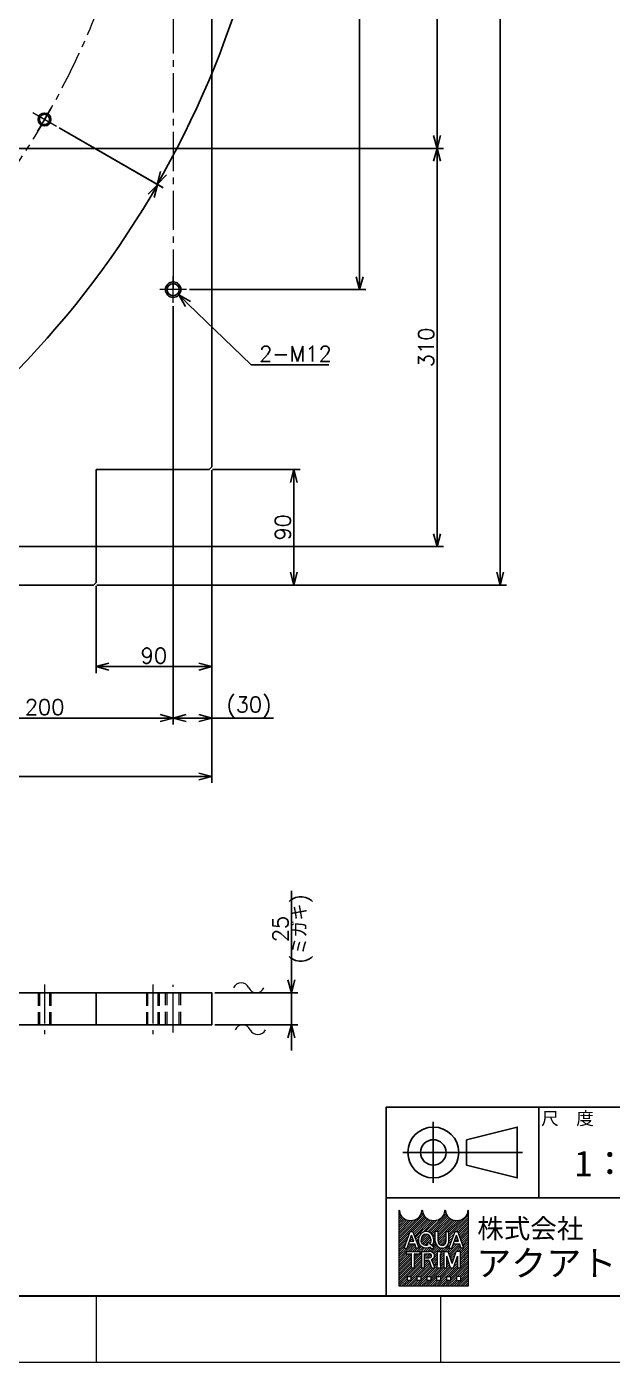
# Model space of a CAD drawing. Header units: millimetres. Extents: x 0 to 3313, y -19 to 2332.
# Drawn here: x 2189 to 2645, y 0 to 1040 of the extents above; entities that cross this region are included whole.
import ezdxf
from ezdxf.enums import TextEntityAlignment as Align

# ---------------------------------------------------------------- set-up
doc = ezdxf.new("R2010")
doc.units = ezdxf.units.MM
doc.header["$LTSCALE"] = 1.6
doc.header["$PDMODE"] = 99
doc.header["$PDSIZE"] = 1
doc.linetypes.add('CENTER2', pattern=[28.575000000000003, 19.05, -3.175, 3.175, -3.175])
doc.linetypes.add('HIDDEN', pattern=[9.524999999999999, 6.35, -3.175])
for name, color, linetype, lineweight in [('04_HIDDEN', 2, 'HIDDEN', 13), ('05_CENTER', 4, 'CENTER2', 13), ('08_DIM', 3, 'Continuous', 13), ('90_FRAME', 5, 'Continuous', 35)]:
    doc.layers.add(name, color=color, linetype=linetype, lineweight=lineweight)
doc.layers.add('91_BLANK', color=5, linetype='Continuous', lineweight=0, plot=False)
doc.styles.add('KSS_TXT', font='txt.shx', dxfattribs={"bigfont": 'extfont2.shx'})
doc.styles.add('MS_G', font='MS Gothic.ttf')
doc.styles.add('表題用', font='MS PGothic.ttf')
doc.dimstyles.new('KSS_DIM', dxfattribs={"dimscale": 4, "dimtxt": 3, "dimasz": 2.5, "dimexe": 1.25, "dimexo": 0.625, "dimtad": 1, "dimdsep": 46, "dimtxsty": 'KSS_TXT', "dimblk": 'OPEN30', "dimcen": 0, "dimazin": 2, "dimtfac": 0.75, "dimtmove": 0, "dimatfit": 3, "dimldrblk": 'OPEN30', "dimfxl": 1.25, "dimtolj": 1, "dimarcsym": 0})
doc.dimstyles.new('KSS_DIM$3', dxfattribs={"dimscale": 4, "dimtxt": 3, "dimasz": 2.5, "dimexe": 1.25, "dimexo": 0.625, "dimtad": 1, "dimtih": 1, "dimtoh": 1, "dimdsep": 46, "dimtxsty": 'KSS_TXT', "dimblk": 'OPEN30', "dimcen": 0, "dimazin": 2, "dimtfac": 0.75, "dimtofl": 0, "dimtmove": 0, "dimatfit": 3, "dimldrblk": 'OPEN30', "dimfxl": 1.25, "dimtolj": 1, "dimarcsym": 0})

# ---------------------------------------------------------------- blocks, each defined once
blk = doc.blocks.new('M12Tz_1')
at = {"color": 0}
for radius in [6, 4.75]:
    blk.add_circle((-3.865352482534945e-12, 0), radius, dxfattribs=at)
at = {"layer": '05_CENTER'}
for p, q in [((10.33209148285709, 0), (-10.33209148286483, 0)), ((-3.865352482534945e-12, -10.3320914828609), (-3.865352482534945e-12, 10.3320914828609))]:
    blk.add_line(p, q, dxfattribs=at)
blk = doc.blocks.new('_Open30')
at = {"color": 0, "linetype": 'ByBlock', "lineweight": -2}
for p, q in [((-1, 0.26794919), (0, 0)), ((0, 0), (-1, -0.26794919)), ((0, 0), (-1, 0))]:
    blk.add_line(p, q, dxfattribs=at)
blk = doc.blocks.new('*D163')
at = {"layer": '08_DIM', "color": 0, "lineweight": -2, "transparency": 16777216}
for p, q in [((2301.328693496287, 1284.937942532832), (2394.317536430228, 1284.937942532832)), ((2214.493084201938, 960.8630367792058), (2295.023784460336, 914.368615306999))]:
    blk.add_line(p, q, dxfattribs=at)
blk.add_arc((1653.178881978465, 1284.937942532832), 736.1386544517626, 330.7783346211062, 359.221665378898, dxfattribs=at)
at = {"layer": 'Defpoints', "color": 0, "transparency": 16777216}
for p in [(2277.529070448616, 1284.937942532832), (2298.828693496287, 1284.937942532832), (2344.922943442067, 1033.16369442971), (2193.882006042159, 972.7628483030412), (2212.328020692477, 962.1130367792057)]:
    blk.add_point(p, dxfattribs=at)
at = {"layer": '08_DIM', "color": 0, "lineweight": -2, "transparency": 16777216, "xscale": 10, "yscale": 10, "zscale": 10}
for p, rotation in [((2389.317536430228, 1284.937942532832), 89.610832689449), ((2290.693657441414, 916.8686153069987), 240.3891673105553)]:
    blk.add_blockref('_Open30', p, dxfattribs=dict(at, rotation=rotation))
at = {"layer": '08_DIM', "color": 0, "transparency": 16777216, "insert": (2356.023850519657, 1096.61120080797), "char_height": 12, "attachment_point": 5, "rotation": 75.00000000000215, "style": 'KSS_TXT'}
blk.add_mtext('\\A1;30%%d', dxfattribs=at)
blk = doc.blocks.new('*D165')
at = {"layer": '08_DIM', "color": 0, "lineweight": -2, "transparency": 16777216}
for p, q in [((2214.493084201938, 960.8630367792058), (2295.446895424478, 914.1243320779544)), ((1977.253787724264, 723.6237402890779), (2023.992492421036, 642.6699290743846))]:
    blk.add_line(p, q, dxfattribs=at)
blk.add_arc((1653.178881948636, 1284.937942550055), 736.6272209442966, 300.7778183843536, 329.2221816156732, dxfattribs=at)
at = {"layer": 'Defpoints', "color": 0, "transparency": 16777216}
for p in [(2193.882006042159, 972.7628483030412), (2212.328020692477, 962.1130367792057), (1965.35397620042, 744.2348184488501), (1976.003787724263, 725.7888037985385), (2126.67373252962, 720.6487532956362)]:
    blk.add_point(p, dxfattribs=at)
at = {"layer": '08_DIM', "color": 0, "lineweight": -2, "transparency": 16777216, "xscale": 10, "yscale": 10, "zscale": 10}
for p, rotation in [((2291.116768405556, 916.624332077954), 59.61109080783869), ((2021.492492421034, 647.0000560933058), 210.388909192188)]:
    blk.add_blockref('_Open30', p, dxfattribs=dict(at, rotation=rotation))
at = {"layer": '08_DIM', "color": 0, "transparency": 16777216, "insert": (2168.042577444983, 770.0742470539471), "char_height": 12, "attachment_point": 5, "rotation": 45.000000000013365, "style": 'KSS_TXT'}
blk.add_mtext('\\A1;30%%d', dxfattribs=at)
blk = doc.blocks.new('*D166')
at = {"layer": '08_DIM', "color": 0, "lineweight": -2, "transparency": 16777216}
for p, q in [((2116.010973448568, 1624.937942544223), (2513.509458578976, 1624.937942544223)), ((2508.509458578976, 1614.937942544223), (2508.509458578976, 954.9379425228899)), ((2116.010973448568, 944.9379425228899), (2513.509458578976, 944.9379425228899))]:
    blk.add_line(p, q, dxfattribs=at)
at = {"layer": 'Defpoints', "color": 0, "transparency": 16777216}
for p in [(2113.510973448568, 1624.937942544223), (2113.510973448568, 944.9379425228899), (2508.509458578976, 944.9379425228899)]:
    blk.add_point(p, dxfattribs=at)
at = {"layer": '08_DIM', "color": 0, "lineweight": -2, "transparency": 16777216, "xscale": 10, "yscale": 10, "zscale": 10}
for p, rotation in [((2508.509458578976, 1624.937942544223), 90), ((2508.509458578976, 944.9379425228899), 270)]:
    blk.add_blockref('_Open30', p, dxfattribs=dict(at, rotation=rotation))
at = {"layer": '08_DIM', "color": 0, "transparency": 16777216, "insert": (2500.009458578976, 1284.937942533556), "char_height": 12, "attachment_point": 5, "rotation": 90, "style": 'KSS_TXT'}
blk.add_mtext('\\A1;680', dxfattribs=at)
blk = doc.blocks.new('*D167')
at = {"layer": '08_DIM', "color": 0, "lineweight": -2, "transparency": 16777216}
for p, q in [((2316.010973448335, 1734.937940542396), (2453.21150304665, 1734.937940542396)), ((2448.21150304665, 1724.937940542396), (2448.21150304665, 844.9379445408402)), ((2316.010973448335, 834.9379445408402), (2453.21150304665, 834.9379445408402))]:
    blk.add_line(p, q, dxfattribs=at)
at = {"layer": 'Defpoints', "color": 0, "transparency": 16777216}
for p in [(2313.510973448335, 1734.937940542396), (2313.510973448335, 834.9379445408402), (2448.21150304665, 834.9379445408402)]:
    blk.add_point(p, dxfattribs=at)
at = {"layer": '08_DIM', "color": 0, "lineweight": -2, "transparency": 16777216, "xscale": 10, "yscale": 10, "zscale": 10}
for p, rotation in [((2448.21150304665, 1734.937940542396), 90), ((2448.21150304665, 834.9379445408402), 270)]:
    blk.add_blockref('_Open30', p, dxfattribs=dict(at, rotation=rotation))
at = {"layer": '08_DIM', "color": 0, "transparency": 16777216, "insert": (2439.71150304665, 1284.937942541618), "char_height": 12, "attachment_point": 5, "rotation": 90, "style": 'KSS_TXT'}
blk.add_mtext('\\A1;900', dxfattribs=at)
blk = doc.blocks.new('*D169')
at = {"layer": '08_DIM', "color": 0, "lineweight": -2, "transparency": 16777216}
for p, q in [((2116.010973448335, 944.9379425228899), (2513.509458578976, 944.9379425228899)), ((2508.509458578976, 934.9379425228899), (2508.509458578976, 644.9379445408404)), ((2116.010973448335, 634.9379445408404), (2513.509458578976, 634.9379445408404))]:
    blk.add_line(p, q, dxfattribs=at)
at = {"layer": 'Defpoints', "color": 0, "transparency": 16777216}
for p in [(2113.510973448335, 944.9379425228899), (2113.510973448335, 634.9379445408404), (2508.509458578976, 634.9379445408404)]:
    blk.add_point(p, dxfattribs=at)
at = {"layer": '08_DIM', "color": 0, "lineweight": -2, "transparency": 16777216, "xscale": 10, "yscale": 10, "zscale": 10}
for p, rotation in [((2508.509458578976, 944.9379425228899), 90), ((2508.509458578976, 634.9379445408404), 270)]:
    blk.add_blockref('_Open30', p, dxfattribs=dict(at, rotation=rotation))
at = {"layer": '08_DIM', "color": 0, "transparency": 16777216, "insert": (2500.009458578976, 789.9379435318651), "char_height": 12, "attachment_point": 5, "rotation": 90, "style": 'KSS_TXT'}
blk.add_mtext('\\A1;310', dxfattribs=at)
blk = doc.blocks.new('*D170')
at = {"layer": '08_DIM', "color": 0, "lineweight": -2, "transparency": 16777216}
for p, q in [((2333.678881965518, 1964.937942539632), (2562.619114835703, 1964.937942539632)), ((2557.619114835703, 614.9379425396319), (2557.619114835703, 1954.937942539632)), ((2333.678881965518, 604.9379425396319), (2562.619114835703, 604.9379425396319))]:
    blk.add_line(p, q, dxfattribs=at)
at = {"layer": 'Defpoints', "color": 0, "transparency": 16777216}
for p in [(2331.178881965518, 1964.937942539632), (2557.619114835703, 1964.937942539632), (2331.178881965518, 604.9379425396319)]:
    blk.add_point(p, dxfattribs=at)
at = {"layer": '08_DIM', "color": 0, "lineweight": -2, "transparency": 16777216, "xscale": 10, "yscale": 10, "zscale": 10}
for p, rotation in [((2557.619114835703, 1964.937942539632), 90), ((2557.619114835703, 604.9379425396319), 270)]:
    blk.add_blockref('_Open30', p, dxfattribs=dict(at, rotation=rotation))
at = {"layer": '08_DIM', "color": 0, "transparency": 16777216, "insert": (2549.119114835703, 1284.937942539632), "char_height": 12, "attachment_point": 5, "rotation": 90, "style": 'KSS_TXT'}
blk.add_mtext('\\A1;1360', dxfattribs=at)
blk = doc.blocks.new('*D171')
at = {"layer": '08_DIM', "color": 0, "lineweight": -2, "transparency": 16777216}
for p, q in [((2333.178881965518, 694.4379425396319), (2333.178881965518, 536.535710334002)), ((2243.178881975522, 604.4379425396319), (2243.178881975522, 536.535710334002)), ((2253.178881975522, 541.535710334002), (2323.178881965518, 541.535710334002))]:
    blk.add_line(p, q, dxfattribs=at)
at = {"layer": 'Defpoints', "color": 0, "transparency": 16777216}
for p in [(2333.178881965518, 696.9379425396319), (2243.178881975522, 606.9379425396319), (2333.178881965518, 541.535710334002)]:
    blk.add_point(p, dxfattribs=at)
at = {"layer": '08_DIM', "color": 0, "lineweight": -2, "transparency": 16777216, "xscale": 10, "yscale": 10, "zscale": 10, "rotation": 180}
blk.add_blockref('_Open30', (2243.178881975522, 541.535710334002), dxfattribs=at)
at = {"layer": '08_DIM', "color": 0, "lineweight": -2, "transparency": 16777216, "xscale": 10, "yscale": 10, "zscale": 10}
blk.add_blockref('_Open30', (2333.178881965518, 541.535710334002), dxfattribs=at)
at = {"layer": '08_DIM', "color": 0, "transparency": 16777216, "insert": (2288.17888197052, 550.035710334002), "char_height": 12, "attachment_point": 5, "style": 'KSS_TXT'}
blk.add_mtext('\\A1;90', dxfattribs=at)
blk = doc.blocks.new('*D172')
at = {"layer": '08_DIM', "color": 0, "lineweight": -2, "transparency": 16777216}
for p, q in [((2333.178881965518, 694.4379425396319), (2333.178881965518, 450.9372799716912)), ((1063.178881975522, 604.4379425396319), (1063.178881975522, 450.9372799716912)), ((2323.178881965518, 455.9372799716912), (1073.178881975522, 455.9372799716912))]:
    blk.add_line(p, q, dxfattribs=at)
at = {"layer": 'Defpoints', "color": 0, "transparency": 16777216}
for p in [(2333.178881965518, 696.9379425396319), (1063.178881975522, 606.9379425396319), (1063.178881975522, 455.9372799716912)]:
    blk.add_point(p, dxfattribs=at)
at = {"layer": '08_DIM', "color": 0, "lineweight": -2, "transparency": 16777216, "xscale": 10, "yscale": 10, "zscale": 10, "rotation": 180}
blk.add_blockref('_Open30', (1063.178881975522, 455.9372799716912), dxfattribs=at)
at = {"layer": '08_DIM', "color": 0, "lineweight": -2, "transparency": 16777216, "xscale": 10, "yscale": 10, "zscale": 10}
blk.add_blockref('_Open30', (2333.178881965518, 455.9372799716912), dxfattribs=at)
at = {"layer": '08_DIM', "color": 0, "transparency": 16777216, "insert": (1698.17888197052, 464.4372799716912), "char_height": 12, "attachment_point": 5, "style": 'KSS_TXT'}
blk.add_mtext('\\A1;1270', dxfattribs=at)
blk = doc.blocks.new('*D174')
at = {"layer": '08_DIM', "color": 0, "lineweight": -2, "transparency": 16777216}
for p, q in [((2333.678881965518, 694.9379425396319), (2402.068950644794, 694.9379425396319)), ((2397.068950644794, 684.9379425396319), (2397.068950644794, 614.9379425396319)), ((2243.678881975522, 604.9379425396319), (2402.068950644794, 604.9379425396319))]:
    blk.add_line(p, q, dxfattribs=at)
at = {"layer": 'Defpoints', "color": 0, "transparency": 16777216}
for p in [(2331.178881965518, 694.9379425396319), (2241.178881975522, 604.9379425396319), (2397.068950644794, 604.9379425396319)]:
    blk.add_point(p, dxfattribs=at)
at = {"layer": '08_DIM', "color": 0, "lineweight": -2, "transparency": 16777216, "xscale": 10, "yscale": 10, "zscale": 10}
for p, rotation in [((2397.068950644794, 694.9379425396319), 90), ((2397.068950644794, 604.9379425396319), 270)]:
    blk.add_blockref('_Open30', p, dxfattribs=dict(at, rotation=rotation))
at = {"layer": '08_DIM', "color": 0, "transparency": 16777216, "insert": (2388.568950644794, 649.9379425396319), "char_height": 12, "attachment_point": 5, "rotation": 90, "style": 'KSS_TXT'}
blk.add_mtext('\\A1;90', dxfattribs=at)
blk = doc.blocks.new('*D177')
at = {"layer": '08_DIM', "color": 0, "lineweight": -2, "transparency": 16777216}
for p, q in [((2303.178881965474, 822.1058530579794), (2303.178881965474, 496.493930181693)), ((2103.178881965474, 622.1058530579794), (2103.178881965474, 496.493930181693)), ((2113.178881965474, 501.493930181693), (2293.178881965474, 501.493930181693))]:
    blk.add_line(p, q, dxfattribs=at)
at = {"layer": 'Defpoints', "color": 0, "transparency": 16777216}
for p in [(2303.178881965474, 824.6058530579794), (2103.178881965474, 624.6058530579794), (2303.178881965474, 501.493930181693)]:
    blk.add_point(p, dxfattribs=at)
at = {"layer": '08_DIM', "color": 0, "lineweight": -2, "transparency": 16777216, "xscale": 10, "yscale": 10, "zscale": 10, "rotation": 180}
blk.add_blockref('_Open30', (2103.178881965474, 501.493930181693), dxfattribs=at)
at = {"layer": '08_DIM', "color": 0, "lineweight": -2, "transparency": 16777216, "xscale": 10, "yscale": 10, "zscale": 10}
blk.add_blockref('_Open30', (2303.178881965474, 501.493930181693), dxfattribs=at)
at = {"layer": '08_DIM', "color": 0, "transparency": 16777216, "insert": (2203.178881965474, 509.993930181693), "char_height": 12, "attachment_point": 5, "style": 'KSS_TXT'}
blk.add_mtext('\\A1;200', dxfattribs=at)
blk = doc.blocks.new('*D178')
at = {"layer": '08_DIM', "color": 0, "lineweight": -2, "transparency": 16777216}
for p, q in [((2303.178881965474, 822.1058530579794), (2303.178881965474, 496.493930181693)), ((2333.178881965518, 694.4379425396319), (2333.178881965518, 496.493930181693)), ((2313.178881965474, 501.493930181693), (2323.178881965518, 501.493930181693)), ((2333.178881965518, 501.493930181693), (2381.178881965518, 501.493930181693))]:
    blk.add_line(p, q, dxfattribs=at)
at = {"layer": 'Defpoints', "color": 0, "transparency": 16777216}
for p in [(2303.178881965474, 824.6058530579794), (2333.178881965518, 696.9379425396319), (2333.178881965518, 501.493930181693)]:
    blk.add_point(p, dxfattribs=at)
at = {"layer": '08_DIM', "color": 0, "lineweight": -2, "transparency": 16777216, "xscale": 10, "yscale": 10, "zscale": 10, "rotation": 180}
blk.add_blockref('_Open30', (2303.178881965474, 501.493930181693), dxfattribs=at)
at = {"layer": '08_DIM', "color": 0, "lineweight": -2, "transparency": 16777216, "xscale": 10, "yscale": 10, "zscale": 10}
blk.add_blockref('_Open30', (2333.178881965518, 501.493930181693), dxfattribs=at)
at = {"layer": '08_DIM', "color": 0, "transparency": 16777216, "insert": (2362.178881965518, 509.993930181693), "char_height": 12, "attachment_point": 5, "style": 'KSS_TXT'}
blk.add_mtext('\\A1;(30)', dxfattribs=at)
blk = doc.blocks.new('*D189')
at = {"layer": '08_DIM', "color": 0, "lineweight": -2, "transparency": 16777216}
for p, q in [((2363.830307186182, 776.5153475383298), (2314.702341999366, 823.8379504486204)), ((2424.330307186186, 776.5153475383298), (2363.830307186182, 776.5153475383298))]:
    blk.add_line(p, q, dxfattribs=at)
at = {"layer": 'Defpoints', "color": 0, "transparency": 16777216}
for p in [(2298.857584452765, 839.1004423254226), (2307.500179478184, 830.7754467562578)]:
    blk.add_point(p, dxfattribs=at)
at = {"layer": '08_DIM', "color": 0, "lineweight": -2, "transparency": 16777216, "xscale": 10, "yscale": 10, "zscale": 10, "rotation": 136.0723374990638}
blk.add_blockref('_Open30', (2307.500179478184, 830.7754467562578), dxfattribs=at)
at = {"layer": '08_DIM', "color": 0, "transparency": 16777216, "insert": (2398.330307186186, 785.0153475383298), "char_height": 12, "attachment_point": 5, "style": 'KSS_TXT'}
blk.add_mtext('\\A1;2-M12', dxfattribs=at)
blk = doc.blocks.new('*D195')
at = {"layer": '08_DIM', "color": 0, "lineweight": -2, "transparency": 16777216}
for p, q in [((2395.135270411731, 297.6796288237101), (2395.135270411731, 366.8796288237099)), ((2335.678881965725, 287.6796288237101), (2400.135270411731, 287.6796288237101)), ((2395.135270411731, 262.6796288237101), (2395.135270411731, 287.6796288237101)), ((2335.678881965725, 262.6796288237101), (2400.135270411731, 262.6796288237101)), ((2395.135270411731, 252.6796288237101), (2395.135270411731, 242.6796288237101))]:
    blk.add_line(p, q, dxfattribs=at)
at = {"layer": 'Defpoints', "color": 0, "transparency": 16777216}
for p in [(2333.178881965725, 287.6796288237101), (2395.135270411731, 287.6796288237101), (2333.178881965725, 262.6796288237101)]:
    blk.add_point(p, dxfattribs=at)
at = {"layer": '08_DIM', "color": 0, "lineweight": -2, "transparency": 16777216, "xscale": 10, "yscale": 10, "zscale": 10}
for p, rotation in [((2395.135270411731, 287.6796288237101), 270), ((2395.135270411731, 262.6796288237101), 90)]:
    blk.add_blockref('_Open30', p, dxfattribs=dict(at, rotation=rotation))
at = {"layer": '08_DIM', "color": 0, "transparency": 16777216, "char_height": 12, "attachment_point": 5, "rotation": 90, "style": 'KSS_TXT'}
for s, insert in [('\\A1;(ミガキ)', (2403.635270411731, 337.27962882371)), ('\\A1;25', (2386.626937078398, 337.27962882371))]:
    blk.add_mtext(s, dxfattribs=dict(at, insert=insert))
blk = doc.blocks.new('p1ba05')
for centre, start, end in [((-2.953558874599082, 0.2854771617432377), 24.22763733453314, 155.5757785718213), ((0, 1.620669598395743), 204.2276373345332, 335.5757785718214)]:
    blk.add_arc(centre, 1.620669598395854, start, end)

msp = doc.modelspace()

# ---------------------------------------------------------------- hatches: boundary and pattern name
at = {"layer": '90_FRAME', "lineweight": 5}
h = msp.add_hatch(dxfattribs=at)
h.set_pattern_fill('_USER', color=4, scale=1.2, angle=45, pattern_type=0)
h.set_pattern_definition([(45, (2.428014568067738e-06, 3.380257567187072e-07), (-0.8485281374238569, 0.848528137423857), [])])
edge = h.paths.add_edge_path()
edge.add_arc((2532.784011563459, 118.0443029261328), 0.2561589359989652, 90, 180)
edge.add_ellipse((2523.818448803494, 118.0443029261328), major_axis=(-8.709403823964816, 0), ratio=0.8823529411764706, start_angle=360, end_angle=540, ccw=False)
edge.add_arc((2514.85288604353, 118.0443029261328), 0.2561589359989652, 3.187317984128255, 180.0000000000261)
edge.add_ellipse((2505.887323283566, 118.0443029261328), major_axis=(-8.709403823964816, 0), ratio=0.8823529411764706, start_angle=360, end_angle=540, ccw=False)
edge.add_arc((2496.921760523602, 118.0443029261328), 0.2561589359989652, 3.187317984128255, 180)
edge.add_ellipse((2487.956197763638, 118.0443029261328), major_axis=(-8.709403823964816, 0), ratio=0.8823529411764706, start_angle=360, end_angle=540, ccw=False)
edge.add_arc((2478.990635003674, 118.0443029261328), 0.2561589359989652, 3.187317984128255, 90)
edge.add_line((2478.990635003674, 118.3004618621339), (2478.990635003674, 59.12774764637243))
edge.add_line((2478.990635003674, 59.12774764637061), (2532.784011563457, 59.12774764637061))
edge.add_line((2532.784011563459, 59.12774764637061), (2532.784011563459, 118.3004618621303))
h.paths.add_polyline_path([(2487.66487877106, 101.6977199126409), (2489.788746144333, 101.6977199126409), (2494.618467985672, 88.95125125733057), (2494.618467985672, 88.88977311269218), (2492.31913091058, 88.88977311269218), (2491.116768427358, 92.26639753210247), (2486.388088275232, 92.26639753210247), (2487.081315743436, 94.2132054456938), (2490.423540959158, 94.2132054456938), (2488.726812457696, 98.97817023052949), (2485.134494004816, 88.88977311269218), (2482.835156929721, 88.88977311269218), (2482.835156929721, 88.95125125733057)], flags=16)
edge = h.paths.add_edge_path(flags=16)
edge.add_ellipse((2499.963838488116, 96.06222332066272), major_axis=(-5.8916555279762, 0), ratio=0.9565217391304346, start_angle=180, end_angle=360, ccw=False)
edge.add_line((2505.855494016092, 96.06222332066272), (2505.855494016092, 94.52526970466852))
edge.add_ellipse((2499.963838488116, 94.52526970466852), major_axis=(-5.8916555279762, 0), ratio=0.9565217391304346, start_angle=142.1052553177129, end_angle=180, ccw=False)
edge.add_line((2504.613182037477, 91.06387544701602), (2502.962457058112, 92.42409125054064))
edge.add_ellipse((2499.963838488116, 94.67598871228392), major_axis=(3.75679118758396, 0), ratio=0.9950358206786509, start_angle=-37.0427632869818, end_angle=0)
edge.add_line((2503.720624959607, 94.67584359503917), (2503.720624959607, 95.91150431304732))
edge.add_ellipse((2499.963838488116, 95.91150431304732), major_axis=(3.75678647149081, 0), ratio=0.9947182625257321, start_angle=360, end_angle=540)
edge.add_line((2496.207052016625, 95.91150431304732), (2496.207052016625, 94.6758569709159))
edge.add_ellipse((2499.963838488116, 94.67598871228392), major_axis=(3.75679118758396, 0), ratio=0.9950358206786509, start_angle=-180, end_angle=-65.75794872216291)
edge.add_line((2501.506348242825, 91.26747993830713), (2500.4603937385, 92.28544412584733))
edge.add_line((2500.460393738498, 92.28544412584552), (2501.595038929112, 93.49027929634349))
edge.add_line((2501.595038929112, 93.4902792963453), (2506.339262864996, 89.58098583213132))
edge.add_line((2506.339262864994, 89.5809858321295), (2504.856736798023, 88.00674962027688))
edge.add_line((2504.856736798026, 88.0067496202787), (2503.07578545746, 89.74004172519153))
edge.add_ellipse((2499.963838488116, 94.52526970466852), major_axis=(-5.8916555279762, 0), ratio=0.9565217391304346, start_angle=0, end_angle=121.88362473889401, ccw=False)
edge.add_line((2494.07218296014, 94.52526970466852), (2494.07218296014, 96.06222332066272))
h.paths.add_polyline_path([(2494.999432772534, 86.32818375270244), (2494.999432772534, 84.5350712007089), (2491.157048732549, 84.5350712007089, 0.4142135623730951), (2490.900889796548, 84.27891226470956), (2490.900889796548, 73.52023695275375), (2488.59545937256, 73.52023695275375), (2488.59545937256, 84.27891226470956, 0.4142135623730951), (2488.339300436562, 84.5350712007089), (2484.496916396577, 84.5350712007089), (2484.496916396577, 86.32818375270244)], flags=16)
edge = h.paths.add_edge_path(flags=16)
edge.add_line((2496.459497088164, 86.32818375270244), (2502.35115261614, 86.32818375270244))
edge.add_ellipse((2502.351152616136, 82.95894590900161), major_axis=(-4.134945875879031, 7.595772347314229e-16), ratio=0.8148203011203055, start_angle=111.38697473498539, end_angle=270, ccw=False)
edge.add_arc((2502.985257251928, 78.39289031076214), 1.674818033710892, 22.272952259934925, 58.5531130129101, ccw=False)
edge.add_line((2504.535115011853, 79.02767875586642), (2506.742257428013, 73.62270052715348))
edge.add_line((2506.742257428015, 73.62270052715348), (2506.742257428015, 73.52023695275375))
edge.add_line((2506.742257428015, 73.52023695275375), (2504.257515748826, 73.52023695275375))
edge.add_line((2504.257515748826, 73.52023695275375), (2502.307650511496, 78.94771842802538))
edge.add_arc((2501.357145190688, 78.56507232130707), 1.02463574399587, 21.92829786654815, 90)
edge.add_line((2501.357145190688, 79.58970806530078), (2498.841775192951, 79.58970806530078))
edge.add_line((2498.84177519295, 79.58970806530078), (2498.84177519295, 81.38282061729433))
edge.add_line((2498.84177519295, 81.38282061729433), (2502.658543339333, 81.38282061729433))
edge.add_arc((2502.603584884776, 82.95894590900161), 1.577083183248922, 271.9970571044071, 448.0029428955929)
edge.add_line((2502.658543339339, 84.5350712007089), (2498.764927512154, 84.5350712007089))
edge.add_line((2498.764927512153, 84.5350712007089), (2498.764927512153, 73.52023695275375))
edge.add_line((2498.764927512153, 73.52023695275375), (2496.459497088162, 73.52023695275375))
edge.add_line((2496.459497088164, 73.52023695275375), (2496.459497088164, 86.32818375270244))
h.paths.add_polyline_path([(2507.039615355666, 101.6977199126409), (2509.345045779658, 101.6977199126409), (2509.345045779658, 94.52526970466852, 0.175030561155744), (2510.36206541662, 91.58973104410461, 0.2571496110314638), (2514.475840606674, 91.58973104410461, 0.1750305611562702), (2515.492860243632, 94.52526970467761), (2515.492860243632, 101.6977199126409), (2517.798290667624, 101.6977199126409), (2517.798290667624, 94.06187212229952, -0.3793912406243967), (2512.803191415643, 88.88977311269218), (2512.034714607643, 88.88977311269218, -0.3793912406243716), (2507.039615355666, 94.06187212229952)], flags=16)
h.paths.add_polyline_path([(2508.684833381887, 86.32818375270244), (2511.502581677878, 86.32818375270244), (2511.502581677878, 84.5350712007089, 0.4142135623730951), (2511.24642274188, 84.27891226470956), (2511.24642274188, 75.56950844074481, 0.4142135623730951), (2511.502581677878, 75.3133495047473), (2511.502581677878, 73.52023695275375), (2508.684833381887, 73.52023695275375), (2508.684833381887, 75.3133495047473, 0.4142135623730951), (2508.940992317888, 75.56950844074481), (2508.940992317888, 84.27891226470956, 0.4142135623730951), (2508.684833381887, 84.5350712007089)], flags=16)
h.paths.add_polyline_path([(2513.810508226824, 86.32818375270244), (2517.155838741566, 86.32818375270244), (2520.214481626799, 77.0259742398407), (2523.273124512032, 86.32818375270244), (2526.620577930842, 86.32818375270244), (2526.620577930842, 73.52023695275375), (2524.315147506853, 73.52023695275375), (2524.315147506853, 82.48579971271784), (2521.367196838795, 73.52023695275375), (2519.061766414806, 73.52023695275375), (2516.113815746744, 82.48579971271784), (2516.115938650817, 73.52023695275375), (2513.810508226824, 73.52023695275375)], flags=16)
h.paths.add_polyline_path([(2522.498218294798, 101.6977199126409), (2524.622085668072, 101.6977199126409), (2529.451807509411, 88.95125125733057), (2529.451807509411, 88.88977311269218), (2527.152470434315, 88.88977311269218), (2525.950107951097, 92.26639753210247), (2521.221427798971, 92.26639753210247), (2521.914655267171, 94.2132054456938), (2525.256880482897, 94.2132054456938), (2523.560151981435, 98.97817023052949), (2519.967833528551, 88.88977311269218), (2517.668496453456, 88.88977311269218), (2517.668496453456, 88.95125125733057)], flags=16)
h.paths.add_polyline_path([(2485.138449467651, 66.81251572633983), (2488.212356699636, 66.81251572633983), (2488.212356699636, 63.73860849435323), (2485.138449467651, 63.73860849435323)], flags=16)
h.paths.add_polyline_path([(2492.82321754762, 66.81251572633983), (2495.897124779605, 66.81251572633983), (2495.897124779605, 63.73860849435323), (2492.82321754762, 63.73860849435323)], flags=16)
h.paths.add_polyline_path([(2500.507985627589, 66.81251572633983), (2503.581892859574, 66.81251572633983), (2503.581892859574, 63.73860849435323), (2500.507985627589, 63.73860849435323)], flags=16)
h.paths.add_polyline_path([(2508.192753707558, 66.81251572633983), (2511.266660939543, 66.81251572633983), (2511.266660939543, 63.73860849435323), (2508.192753707558, 63.73860849435323)], flags=16)
h.paths.add_polyline_path([(2515.877521787528, 66.81251572633983), (2518.951429019512, 66.81251572633983), (2518.951429019512, 63.73860849435323), (2515.877521787528, 63.73860849435323)], flags=16)
h.paths.add_polyline_path([(2523.562289867497, 66.81251572633983), (2526.636197099482, 66.81251572633983), (2526.636197099482, 63.73860849435323), (2523.562289867497, 63.73860849435323)], flags=16)

# ---------------------------------------------------------------- linework, layer by layer
at = {"color": 0}
msp.add_line((2243.178881975522, 262.6796288237101), (2243.178881975522, 287.6796288331907), dxfattribs=at)
for points in [[(2243.178881975522, 1874.937942543605), (2331.178881965518, 1874.937942543605), (2333.178881965518, 1872.937942543605), (2333.178881965518, 696.9379425396319), (2331.178881965518, 694.9379425396319), (2243.178881975522, 694.9379425396319)], [(2243.178881975522, 694.9379425396319), (2243.178881975522, 606.9379425396319), (2241.178881975522, 604.9379425396319), (1065.178881975522, 604.9379425396319), (1063.178881975522, 606.9379425396319), (1063.178881975522, 978.1399633844694)]]:
    msp.add_lwpolyline(points, dxfattribs=at)
msp.add_lwpolyline([(1063.178881975522, 262.6796288237101), (2333.178881965725, 262.6796288237101), (2333.178881965725, 287.6796288237101), (1063.178881975522, 287.6796288237101)], close=True, dxfattribs=at)
for radius in [5, 4]:
    msp.add_circle((2203.105013367318, 967.4379425411234), radius, dxfattribs=at)
at = {"layer": '04_HIDDEN', "color": 9}
for p, q in [((2198.105013368115, 287.6796288197556), (2198.105013368115, 262.6796288237101)), ((2199.105013368115, 287.6796288197556), (2199.105013368115, 262.6796288237101)), ((2207.105013368118, 287.6796288197556), (2207.105013368118, 262.6796288237101)), ((2208.105013368118, 287.6796288197556), (2208.105013368118, 262.6796288237101)), ((2282.34559111186, 287.6796288197556), (2282.34559111186, 262.6796288237101)), ((2283.34559111186, 287.6796288197556), (2283.34559111186, 262.6796288237101)), ((2291.345591111864, 287.6796288197556), (2291.345591111864, 262.6796288237101)), ((2292.345591111864, 287.6796288197556), (2292.345591111864, 262.6796288237101))]:
    msp.add_line(p, q, dxfattribs=at)
at = {"layer": '04_HIDDEN'}
for p, q in [((2297.178881965474, 262.6796288237101), (2297.178881965474, 287.6796288331907)), ((2298.42888196547, 262.6796288237101), (2298.428881965485, 287.6796288331907)), ((2307.928881965481, 262.6796288237101), (2307.928881965481, 287.6796288331907)), ((2309.17888196547, 262.6796288237101), (2309.17888196547, 287.6796288331907))]:
    msp.add_line(p, q, dxfattribs=at)
at = {"layer": '05_CENTER'}
for p, q in [((2303.178881965474, 1734.937940542396), (2303.178881965474, 834.9379445408404)), ((2193.882006042159, 972.7628483030412), (2212.328020692477, 962.1130367792057)), ((2303.178881965474, 256.5952745044387), (2303.178881965474, 293.8189536766486))]:
    msp.add_line(p, q, dxfattribs=at)
at = {"layer": '05_CENTER', "color": 9}
for p, q in [((2203.105013367318, 294.0756284121608), (2203.105013367318, 255.4493797644691)), ((2287.345591111063, 294.0756284121608), (2287.345591111063, 255.4493797644691))]:
    msp.add_line(p, q, dxfattribs=at)
at = {"layer": '05_CENTER'}
msp.add_circle((1653.178881977119, 1284.937942534488), 634.9999999914313, dxfattribs=at)
msp.add_arc((1653.178881965725, 1284.937942529657), 634.9999999929454, 329.039060780988, 330.9609392204613, dxfattribs=at)
at = {"layer": '90_FRAME', "color": 0, "lineweight": 25}
for p, q in [((2587.755724910732, 127.9873387531256), (2587.755724910732, 198.7016244671281)), ((2505.585724911065, 139.5844816102249), (2505.585724911065, 187.1044816100325)), ((2481.825724911161, 163.3444816101251), (2574.885724910784, 163.3444816101251)), ((2793.384296338414, 127.9873387531256), (2468.955724911213, 127.9873387531256))]:
    msp.add_line(p, q, dxfattribs=at)
at = {"layer": '90_FRAME', "color": 4, "lineweight": 5}
for p, q in [((2478.990635003674, 59.12774764637061), (2478.990635003674, 118.3004618621339)), ((2532.784011563459, 118.3004618621339), (2532.784011563459, 59.12774764637061)), ((2482.835156929721, 88.95125125733057), (2487.66487877106, 101.6977199126409)), ((2485.134494004816, 88.88977311269218), (2488.726812457696, 98.97817023052949)), ((2486.388088275232, 92.26639753210247), (2487.081315743436, 94.2132054456938)), ((2487.081315743436, 94.2132054456938), (2490.423540959158, 94.2132054456938)), ((2487.66487877106, 101.6977199126409), (2489.788746144333, 101.6977199126409)), ((2490.423540959158, 94.2132054456938), (2488.726812457696, 98.97817023052949)), ((2494.618467985672, 88.95125125733057), (2489.788746144333, 101.6977199126409)), ((2494.07218296014, 96.06222332066272), (2494.07218296014, 94.52526970466852)), ((2496.207052016625, 95.91150431304732), (2496.207052016625, 94.68194142025231)), ((2503.720624959607, 95.91150431304732), (2503.720624959607, 94.68194142025231)), ((2505.855494016092, 96.06222332066272), (2505.855494016092, 94.52526970466852)), ((2507.039615355666, 94.06187212229952), (2507.039615355666, 101.6977199126409)), ((2509.345045779658, 101.6977199126409), (2507.039615355666, 101.6977199126409)), ((2509.345045779658, 94.52526970466852), (2509.345045779658, 101.6977199126409)), ((2515.492860243632, 94.52526970466852), (2515.492860243632, 101.6977199126409)), ((2515.492860243632, 101.6977199126409), (2517.798290667624, 101.6977199126409)), ((2517.668496453456, 88.95125125733057), (2522.498218294798, 101.6977199126409)), ((2517.798290667624, 94.06187212229952), (2517.798290667624, 101.6977199126409)), ((2519.967833528551, 88.88977311269218), (2523.560151981435, 98.97817023052949)), ((2521.221427798971, 92.26639753210247), (2521.914655267171, 94.2132054456938)), ((2521.914655267171, 94.2132054456938), (2525.256880482897, 94.2132054456938)), ((2522.498218294798, 101.6977199126409), (2524.622085668072, 101.6977199126409)), ((2525.256880482897, 94.2132054456938), (2523.560151981435, 98.97817023052949)), ((2529.451807509411, 88.95125125733057), (2524.622085668072, 101.6977199126409)), ((2482.835156929721, 88.88977311269218), (2482.835156929721, 88.95125125733057)), ((2482.835156929721, 88.95125125733057), (2482.835156929721, 88.95125125733057)), ((2482.835156929721, 88.88977311269218), (2482.835156929721, 88.95125125733057)), ((2482.835156929721, 88.88977311269218), (2485.134494004816, 88.88977311269218)), ((2484.496916396577, 86.32818375270244), (2494.999432772534, 86.32818375270244)), ((2484.496916396577, 86.32818375270244), (2484.496916396577, 84.5350712007089)), ((2484.496916396577, 84.5350712007089), (2488.339300436562, 84.5350712007089)), ((2486.388088275232, 92.26639753210247), (2491.116768427358, 92.26639753210247)), ((2488.59545937256, 73.52023695275375), (2488.59545937256, 84.27891226470956)), ((2490.900889796548, 73.52023695275375), (2490.900889796548, 84.27891226470956)), ((2492.31913091058, 88.88977311269218), (2491.116768427358, 92.26639753210247)), ((2491.157048732549, 84.5350712007089), (2494.999432772534, 84.5350712007089)), ((2494.618467985672, 88.88977311269218), (2492.31913091058, 88.88977311269218)), ((2494.618467985672, 88.88977311269218), (2494.618467985672, 88.95125125733057)), ((2494.999432772534, 86.32818375270244), (2494.999432772534, 84.5350712007089)), ((2496.459497088164, 86.32818375270244), (2496.459497088164, 73.52023695275375)), ((2496.459497088164, 86.32818375270244), (2502.351152616136, 86.32818375270244)), ((2498.764927512153, 73.52023695275375), (2498.764927512153, 84.5350712007089)), ((2498.764927512153, 84.5350712007089), (2502.658543339339, 84.5350712007089)), ((2500.460393738498, 92.28544412584552), (2501.595038929112, 93.4902792963453)), ((2500.460393738498, 92.28544412584552), (2501.506348242825, 91.26747993830713)), ((2501.595038929112, 93.4902792963453), (2506.339262864994, 89.5809858321295)), ((2502.962457058112, 92.42409125054064), (2504.613182037477, 91.06387544701602)), ((2503.07578545746, 89.74004172519153), (2504.856736798026, 88.0067496202787)), ((2504.856736798026, 88.0067496202787), (2506.339262864994, 89.5809858321295)), ((2508.684833381887, 86.32818375270244), (2511.502581677878, 86.32818375270244)), ((2508.684833381887, 86.32818375270244), (2508.684833381887, 84.5350712007089)), ((2508.940992317888, 75.56950844074481), (2508.940992317888, 84.27891226470956)), ((2511.24642274188, 75.56950844074481), (2511.24642274188, 84.27891226470956)), ((2511.502581677878, 86.32818375270244), (2511.502581677878, 84.5350712007089)), ((2512.803191415643, 88.88977311269218), (2512.034714607647, 88.88977311269218)), ((2513.810508226824, 86.32818375270244), (2513.810508226824, 73.52023695275375)), ((2513.810508226824, 86.32818375270244), (2517.155838741566, 86.32818375270244)), ((2520.214481626799, 77.0259742398407), (2517.155838741566, 86.32818375270244)), ((2517.668496453456, 88.88977311269218), (2517.668496453456, 88.95125125733057)), ((2517.668496453456, 88.95125125733057), (2517.668496453456, 88.95125125733057)), ((2517.668496453456, 88.88977311269218), (2517.668496453456, 88.95125125733057)), ((2517.668496453456, 88.88977311269218), (2519.967833528551, 88.88977311269218)), ((2520.214481626799, 77.0259742398407), (2523.273124512032, 86.32818375270244)), ((2521.221427798971, 92.26639753210247), (2525.950107951097, 92.26639753210247)), ((2526.620577930842, 86.32818375270244), (2523.273124512032, 86.32818375270244)), ((2527.152470434315, 88.88977311269218), (2525.950107951097, 92.26639753210247)), ((2526.620577930842, 73.52023695275375), (2526.620577930842, 86.32818375270244)), ((2529.451807509411, 88.88977311269218), (2527.152470434315, 88.88977311269218)), ((2529.451807509411, 88.88977311269218), (2529.451807509411, 88.95125125733057)), ((2488.59545937256, 73.52023695275375), (2490.900889796548, 73.52023695275375)), ((2496.459497088164, 73.52023695275375), (2498.764927512153, 73.52023695275375)), ((2498.84177519295, 79.58970806530078), (2498.84177519295, 81.38282061729433)), ((2498.84177519295, 81.38282061729433), (2502.658543339339, 81.38282061729433)), ((2498.84177519295, 79.58970806530078), (2501.357145190688, 79.58970806530078)), ((2502.307650511496, 78.94771842802538), (2504.257515748826, 73.52023695275375)), ((2504.257515748826, 73.52023695275375), (2506.742257428015, 73.52023695275375)), ((2504.535115011853, 79.02767875586824), (2506.742257428015, 73.62270052715348)), ((2506.742257428015, 73.62270052715348), (2506.742257428015, 73.52023695275375)), ((2508.684833381887, 73.52023695275375), (2508.684833381887, 75.3133495047473)), ((2508.684833381887, 73.52023695275375), (2511.502581677878, 73.52023695275375)), ((2511.502581677878, 73.52023695275375), (2511.502581677878, 75.3133495047473)), ((2513.810508226824, 73.52023695275375), (2516.115938650817, 73.52023695275375)), ((2516.115938650817, 73.52023695275375), (2516.113815746744, 82.48579971271784)), ((2519.061766414806, 73.52023695275375), (2516.113815746744, 82.48579971271784)), ((2519.061766414806, 73.52023695275375), (2521.367196838795, 73.52023695275375)), ((2521.367196838795, 73.52023695275375), (2524.315147506853, 82.48579971271784)), ((2524.315147506853, 82.48579971271784), (2524.315147506853, 73.52023695275375)), ((2524.315147506853, 73.52023695275375), (2526.620577930842, 73.52023695275375)), ((2485.138449467651, 66.81251572633983), (2488.212356699636, 66.81251572633983)), ((2485.138449467651, 66.81251572633983), (2485.138449467651, 63.73860849435323)), ((2488.212356699636, 63.73860849435323), (2485.138449467651, 63.73860849435323)), ((2488.212356699636, 66.81251572633983), (2488.212356699636, 63.73860849435323)), ((2492.82321754762, 66.81251572633983), (2495.897124779605, 66.81251572633983)), ((2492.82321754762, 66.81251572633983), (2492.82321754762, 63.73860849435323)), ((2495.897124779605, 63.73860849435323), (2492.82321754762, 63.73860849435323)), ((2495.897124779605, 66.81251572633983), (2495.897124779605, 63.73860849435323)), ((2500.507985627589, 66.81251572633983), (2503.581892859574, 66.81251572633983)), ((2500.507985627589, 66.81251572633983), (2500.507985627589, 63.73860849435323)), ((2503.581892859574, 63.73860849435323), (2500.507985627589, 63.73860849435323)), ((2503.581892859574, 66.81251572633983), (2503.581892859574, 63.73860849435323)), ((2508.192753707558, 66.81251572633983), (2511.266660939543, 66.81251572633983)), ((2508.192753707558, 66.81251572633983), (2508.192753707558, 63.73860849435323)), ((2511.266660939543, 63.73860849435323), (2508.192753707558, 63.73860849435323)), ((2511.266660939543, 66.81251572633983), (2511.266660939543, 63.73860849435323)), ((2515.877521787528, 66.81251572633983), (2518.951429019512, 66.81251572633983)), ((2515.877521787528, 66.81251572633983), (2515.877521787528, 63.73860849435323)), ((2518.951429019512, 63.73860849435323), (2515.877521787528, 63.73860849435323)), ((2518.951429019512, 66.81251572633983), (2518.951429019512, 63.73860849435323)), ((2526.636197099482, 66.81251572633983), (2523.562289867497, 66.81251572633983)), ((2523.562289867497, 66.81251572633983), (2523.562289867497, 63.73860849435323)), ((2523.562289867497, 63.73860849435323), (2526.636197099482, 63.73860849435323)), ((2526.636197099482, 66.81251572633983), (2526.636197099482, 63.73860849435323)), ((2532.784011563459, 59.12774764637061), (2478.990635003674, 59.12774764637061))]:
    msp.add_line(p, q, dxfattribs=at)
at = {"layer": '90_FRAME', "color": 4, "lineweight": 13}
for p, q in [((2243.636907767629, -1.126752522395691e-07), (2243.636907767629, 51.61591018200809)), ((2511.370527766548, -1.126752522395691e-07), (2511.370527766548, 51.61591018200809))]:
    msp.add_line(p, q, dxfattribs=at)
at = {"layer": '90_FRAME'}
msp.add_lwpolyline([(155.3836106315844, 51.61591018200809), (3260.955724908015, 51.61591018200807), (3260.955724908015, 2271.831485601825), (155.3836106315844, 2271.831485601825)], close=True, dxfattribs=at)
at = {"layer": '90_FRAME', "color": 0, "lineweight": 25}
msp.add_lwpolyline([(2468.955724911213, 51.61591018200807), (3260.955724908015, 51.61591018200807), (3260.955724908015, 198.7016244671281), (2468.955724911213, 198.7016244671281)], close=True, dxfattribs=at)
msp.add_lwpolyline([(2531.325724910964, 173.2444816100865), (2570.925724910803, 183.1444816100479), (2570.925724910803, 143.5444816102095), (2531.325724910964, 153.4444816101673), (2531.325724910964, 173.2444816100865)], dxfattribs=at)
for radius in [19.79999999992, 9.89999999996]:
    msp.add_circle((2505.585724911065, 163.3444816101251), radius, dxfattribs=at)
at = {"layer": '90_FRAME', "color": 4, "lineweight": 5}
for centre, radius, start, end in [((2478.990635003674, 118.0443029261328), 0.2561589359989652, 0, 90), ((2496.921760523602, 118.0443029261328), 0.2561589359989652, 0, 180), ((2496.921760523602, 118.0443029261328), 0.2561589359989652, 0, 90), ((2514.85288604353, 118.0443029261328), 0.2561589359989652, 0, 180), ((2532.784011563459, 118.0443029261328), 0.2561589359989652, 90, 180), ((2512.454759294769, 94.29357091348675), 5.420098542558598, 182.4500309922613, 265.5552572885243), ((2513.917997784466, 94.46562951004444), 4.573340900382642, 179.2527938813868, 218.9645718468802), ((2512.383146728521, 94.29357091348675), 5.420098542558598, 274.4447427114757, 357.5499690077386), ((2510.919908238824, 94.46562951004444), 4.573340900382127, 321.0354281531198, 0.7472061186132525), ((2488.339300436562, 84.27891226470956), 0.2561589359989652, 0, 90), ((2491.157048732549, 84.27891226470956), 0.2561589359989652, 90, 180), ((2502.603584884776, 82.95894590900161), 1.577083183248922, 271.997057104354, 88.00294289554164), ((2508.684833381887, 84.27891226470956), 0.2561589359989652, 0, 90), ((2512.418953011647, 95.3246657339073), 4.263862534800127, 241.157727808319, 298.842272191681), ((2511.502581677878, 84.27891226470956), 0.2561589359989652, 90, 180), ((2501.357145190688, 78.56507232130707), 1.024635743995861, 21.92829786655025, 90), ((2502.985257251928, 78.39289031076214), 1.674818033710921, 22.27295225998095, 58.55311301286322), ((2508.684833381887, 75.56950844074481), 0.2561589359989652, 270, 0), ((2511.502581677878, 75.56950844074481), 0.2561589359989652, 180, 270)]:
    msp.add_arc(centre, radius, start, end, dxfattribs=at)
for centre, major_axis, ratio, start_param, end_param in [((2487.956197763638, 118.0443029261328), (-8.709403823964816, 0), 0.8823529411764706, 6.283185307179586, 9.42477796076938), ((2505.887323283566, 118.0443029261328), (-8.709403823964816, 0), 0.8823529411764706, 6.283185307179586, 9.42477796076938), ((2523.818448803494, 118.0443029261328), (-8.709403823964816, 0), 0.8823529411764706, 6.283185307179586, 9.42477796076938), ((2499.963838488116, 96.06222332066272), (-5.8916555279762, 0), 0.9565217391304346, 3.141592653589793, 6.283185307179586), ((2499.963838488116, 95.91150431304732), (3.75678647149081, 0), 0.9947182625257321, 6.283185307179586, 9.42477796076938), ((2502.351152616136, 82.95894590900161), (-4.134945875879031, 7.595772347314198e-16), 0.8148203011203053, 1.944069452961235, 4.71238898038469)]:
    msp.add_ellipse(centre, major_axis=major_axis, ratio=ratio, start_param=start_param, end_param=end_param, dxfattribs=at)
at = {"layer": '90_FRAME', "color": 4, "lineweight": 5, "extrusion": (0, 0, -1)}
for centre, major_axis, ratio, start_param, end_param in [((2499.963838488116, 94.52526970466852), (-5.8916555279762, 0), 0.9565217391304346, 4.155914751220672, 6.283185307179586), ((2499.963838488116, 94.67598871228392), (3.75679118758396, 0), 0.9950358206786509, 7.430878021738927, 9.42477796076938), ((2499.963838488116, 94.67598871228392), (3.75679118758396, 0), 0.9950358206786509, 6.283185307179586, 6.929703490574296), ((2499.963838488116, 94.52526970466852), (-5.8916555279762, 0), 0.9565217391304346, 3.141592653589793, 3.802980717498315)]:
    msp.add_ellipse(centre, major_axis=major_axis, ratio=ratio, start_param=start_param, end_param=end_param, dxfattribs=at)
at = {"layer": '91_BLANK'}
msp.add_lwpolyline([(-8.093381893559126e-07, -1.126752522395691e-07), (3312.803439188015, -1.126752522395691e-07), (3312.803439188015, 2331.679199898026), (-8.093381893559126e-07, 2331.679199898026)], close=True, dxfattribs=at)

# ---------------------------------------------------------------- block references
msp.add_blockref('M12Tz_1', (2303.178881965478, 834.9379445408404))
at = {"layer": '08_DIM', "xscale": 4, "yscale": 4, "zscale": 4}
msp.add_blockref('p1ba05', (2367.907076188728, 287.6796288237101), dxfattribs=at)
at = {"layer": '08_DIM', "xscale": 4, "yscale": 4, "zscale": 4, "rotation": 180}
msp.add_blockref('p1ba05', (2357.257122253846, 262.6796288237101), dxfattribs=at)

# ---------------------------------------------------------------- texts
at = {"layer": '90_FRAME', "color": 0, "style": '表題用'}
msp.add_text('尺\u3000度', height=10, dxfattribs=at).set_placement((2589.549799594189, 189.8447367927615), align=Align.MIDDLE_LEFT)
at = {"layer": '90_FRAME', "color": 4, "style": 'MS_G'}
msp.add_text('株式会社', height=15.12154285708176, dxfattribs=at).set_placement((2581.022604109666, 104.1125202362896), align=Align.MIDDLE_CENTER)
msp.add_text('アクアトリム', height=20, dxfattribs=at).set_placement((2538.936777746122, 67.18053213663848))
at = {"layer": '90_FRAME', "color": 0, "style": 'MS_G'}
msp.add_attdef('1：4', text='', height=20, dxfattribs=at).set_placement((2642.912867767654, 154.8587673244469), align=Align.MIDDLE)

# ---------------------------------------------------------------- dimensions: what is measured, and where the dimension line sits
at = {"layer": '08_DIM'}
for base, p1, p2, override, picture, middle in [((2557.619114835703, 1964.937942539632), (2331.178881965518, 604.9379425396319), (2331.178881965518, 1964.937942539632), {"dimarcsym": 1}, '*D170', (2549.119114835703, 1284.937942539632)), ((2448.21150304665, 834.9379445408402), (2313.510973448335, 1734.937940542396), (2313.510973448335, 834.9379445408402), {"dimarcsym": 1}, '*D167', (2439.71150304665, 1284.937942541618)), ((2508.509458578976, 944.9379425228899), (2113.510973448568, 1624.937942544223), (2113.510973448568, 944.9379425228899), {"dimarcsym": 1}, '*D166', (2500.009458578976, 1284.937942533556)), ((2508.509458578976, 634.9379445408404), (2113.510973448335, 944.9379425228899), (2113.510973448335, 634.9379445408404), {"dimarcsym": 1}, '*D169', (2500.009458578976, 789.9379435318651)), ((2397.068950644794, 604.9379425396319), (2331.178881965518, 694.9379425396319), (2241.178881975522, 604.9379425396319), {"dimarcsym": 1}, '*D174', (2388.568950644794, 649.9379425396319)), ((2395.135270411731, 287.6796288237101), (2333.178881965725, 262.6796288237101), (2333.178881965725, 287.6796288237101), {"dimpost": '\\X(ミガキ)'}, '*D195', (2386.626937078398, 337.27962882371))]:
    dim = msp.add_linear_dim(base=base, p1=p1, p2=p2, angle=90, dimstyle='KSS_DIM', override=override, dxfattribs=at)
    dim.commit()
    dim.dimension.update_dxf_attribs({"geometry": picture, "text_midpoint": middle})
for base, line1, line2, picture, middle in [((2344.922943442067, 1033.16369442971), ((2193.882006042159, 972.7628483030412), (2212.328020692477, 962.1130367792057)), ((2277.529070448616, 1284.937942532832), (2298.828693496287, 1284.937942532832)), '*D163', (2356.023850519657, 1096.61120080797)), ((2126.67373252962, 720.6487532956362), ((1965.35397620042, 744.2348184488501), (1976.003787724263, 725.7888037985385)), ((2193.882006042159, 972.7628483030412), (2212.328020692477, 962.1130367792057)), '*D165', (2168.042577444983, 770.0742470539471))]:
    dim = msp.add_angular_dim_2l(base=base, line1=line1, line2=line2, dimstyle='KSS_DIM', override={"dimarcsym": 1}, dxfattribs=at)
    dim.commit()
    dim.dimension.update_dxf_attribs({"geometry": picture, "text_midpoint": middle})
dim = msp.add_diameter_dim_2p(p1=(2298.857584452765, 839.1004423254226), p2=(2307.500179478184, 830.7754467562578), text='2-M<>', dimstyle='KSS_DIM$3', override={"dimpost": '<>', "dimtix": 1, "dimarcsym": 1}, dxfattribs=at)
dim.commit()
dim.dimension.update_dxf_attribs({"geometry": '*D189', "text_midpoint": (2398.330307186186, 776.5153475383298), "dimtype": 163})
for base, p1, p2, picture, middle in [((2303.178881965474, 501.493930181693), (2103.178881965474, 624.6058530579794), (2303.178881965474, 824.6058530579794), '*D177', (2203.178881965474, 509.993930181693)), ((1063.178881975522, 455.9372799716912), (2333.178881965518, 696.9379425396319), (1063.178881975522, 606.9379425396319), '*D172', (1698.17888197052, 464.4372799716912)), ((2333.178881965518, 541.535710334002), (2243.178881975522, 606.9379425396319), (2333.178881965518, 696.9379425396319), '*D171', (2288.17888197052, 550.035710334002))]:
    dim = msp.add_linear_dim(base=base, p1=p1, p2=p2, dimstyle='KSS_DIM', override={"dimarcsym": 1}, dxfattribs=at)
    dim.commit()
    dim.dimension.update_dxf_attribs({"geometry": picture, "text_midpoint": middle})
dim = msp.add_linear_dim(base=(2333.178881965518, 501.493930181693), p1=(2303.178881965474, 824.6058530579794), p2=(2333.178881965518, 696.9379425396319), text='(<>)', dimstyle='KSS_DIM', override={"dimarcsym": 1}, dxfattribs=at)
dim.commit()
dim.dimension.update_dxf_attribs({"geometry": '*D178', "text_midpoint": (2362.178881965518, 509.993930181693)})

doc.saveas('drawing.dxf')
